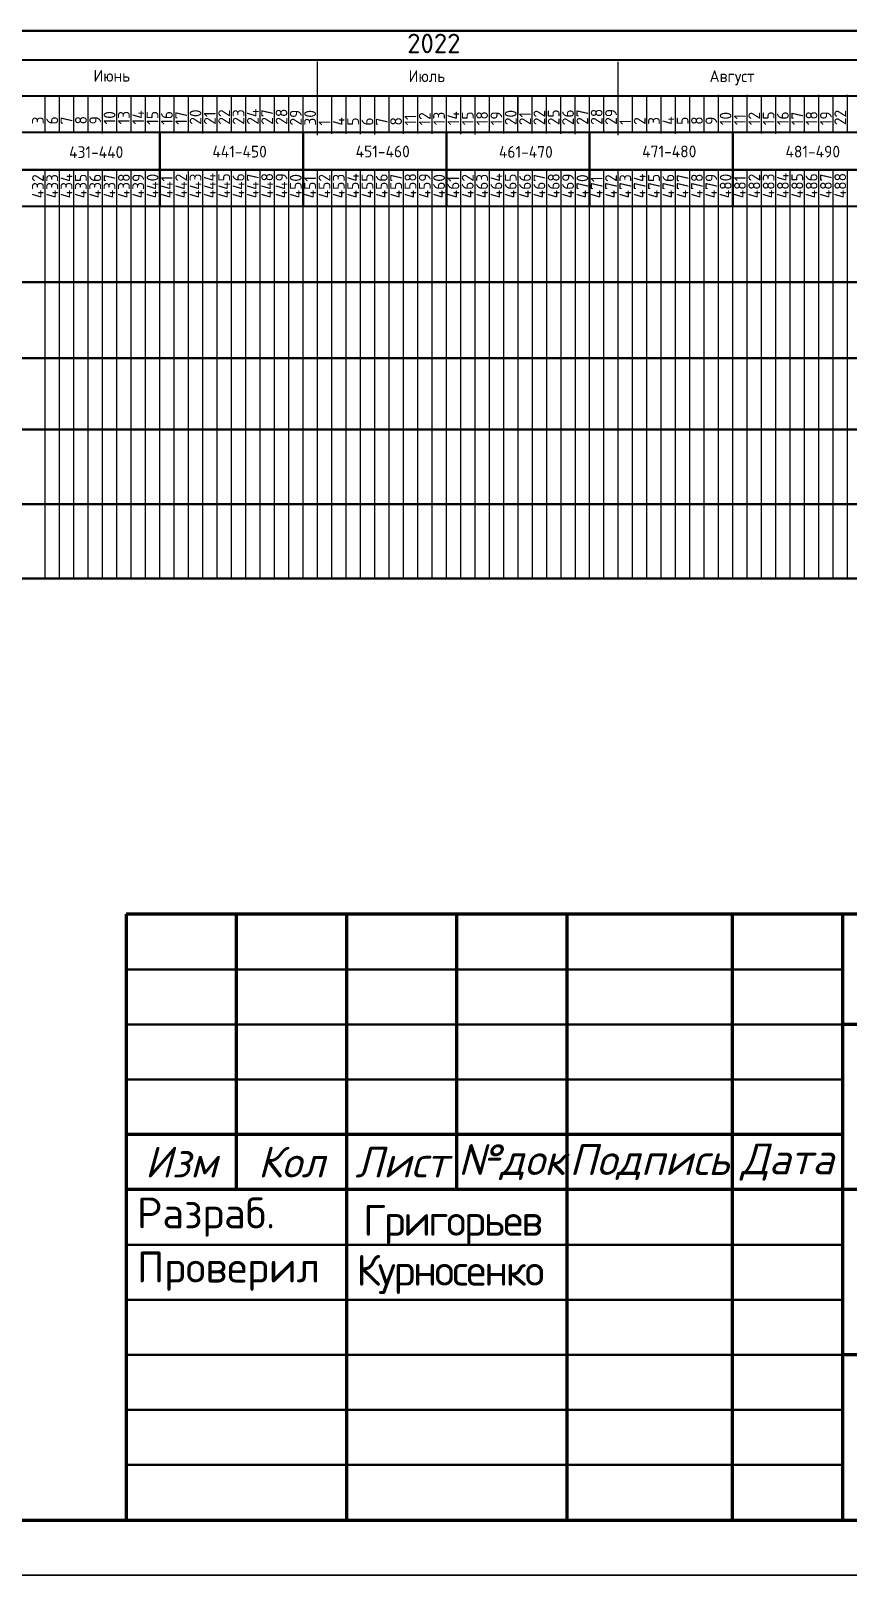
# Model space of a CAD drawing. Header units: millimetres. Extents: x -782 to 10910, y 3841 to 9763.
# Drawn here: x 3817.3 to 3891.4, y 8032.5 to 8172.7 of the extents above; entities that cross this region are included whole.
import ezdxf

# ---------------------------------------------------------------- set-up
doc = ezdxf.new("R2010")
doc.units = ezdxf.units.MM
doc.layers.add('1STAIR2D', color=30, linetype='Continuous')
doc.layers.add('A0-08', color=101, linetype='Continuous')
doc.layers.add('Штампы&Таблицы', color=1, linetype='Continuous', lineweight=70)
doc.styles.add('GOST-2.304_Type-B', font='GOST_Common.ttf')
doc.styles.add('Isocpeur', font='isocpeur.ttf')
doc.styles.get("Standard").update_dxf_attribs({"font": 'isocpeur.ttf'})

msp = doc.modelspace()

# ---------------------------------------------------------------- linework, layer by layer
at = {"lineweight": -3}
for p, q in [((3843.279557, 8163.247725), (3843.279557, 8169.929207)), ((3870.580271, 8163.241307), (3870.580271, 8169.922788)), ((3818.578901, 8163.488609), (3818.579682, 8166.808277)), ((3818.578903, 8163.493094), (3818.579683, 8166.812763)), ((3825.078838, 8163.506339), (3825.078775, 8166.832865)), ((3825.07884, 8163.510824), (3825.078777, 8166.837351)), ((3826.378839, 8163.519552), (3826.379619, 8166.83922)), ((3827.678839, 8163.488781), (3827.679619, 8166.80845)), ((3827.67884, 8163.510824), (3827.67962, 8166.830493)), ((3834.178776, 8163.506511), (3834.178712, 8166.833038)), ((3834.178777, 8163.528554), (3834.178714, 8166.855081)), ((3836.778776, 8163.506511), (3836.779556, 8166.82618)), ((3836.778777, 8163.528554), (3836.779557, 8166.848223)), ((3839.378776, 8163.488954), (3839.379556, 8166.808622)), ((3840.678777, 8163.507719), (3840.679557, 8166.827387)), ((3843.278714, 8163.546284), (3843.278651, 8166.872811)), ((3843.278777, 8163.415446), (3843.279557, 8166.735115)), ((3845.878714, 8163.528726), (3845.879495, 8166.848395)), ((3849.778714, 8163.433176), (3849.778651, 8166.759703)), ((3852.378651, 8163.546456), (3852.378588, 8166.872983)), ((3852.378714, 8163.415619), (3852.379495, 8166.735287)), ((3854.978651, 8163.546456), (3854.979432, 8166.866125)), ((3858.878651, 8163.433349), (3858.878588, 8166.759875)), ((3861.478588, 8163.564186), (3861.478525, 8166.890713)), ((3861.478651, 8163.433349), (3861.479432, 8166.753017)), ((3864.078588, 8163.564186), (3864.079368, 8166.883855)), ((3865.378651, 8163.446389), (3865.379432, 8166.766058)), ((3867.978588, 8163.451078), (3867.978525, 8166.777605)), ((3870.578525, 8163.581916), (3870.578462, 8166.908443)), ((3870.578588, 8163.451078), (3870.579368, 8166.770747)), ((3873.178525, 8163.564359), (3873.179306, 8166.884028)), ((3877.078525, 8163.468808), (3877.078462, 8166.795335)), ((3878.378525, 8163.482022), (3878.379306, 8166.80169)), ((3879.678462, 8163.582089), (3879.678399, 8166.908616)), ((3879.678525, 8163.451251), (3879.679306, 8166.77092)), ((3882.278462, 8163.582089), (3882.279243, 8166.901757)), ((3886.178462, 8163.468981), (3886.178399, 8166.795508)), ((3888.778399, 8163.599819), (3888.778336, 8166.926346)), ((3888.778462, 8163.468981), (3888.779243, 8166.78865)), ((3891.378399, 8163.599819), (3891.37918, 8166.919487)), ((3891.378463, 8163.451423), (3891.379243, 8166.771092))]:
    msp.add_line(p, q, dxfattribs=at)
at = {"lineweight": 25}
for p, q in [((3819.878901, 8163.457838), (3819.878901, 8166.78202)), ((3819.878903, 8163.462323), (3819.878903, 8166.786506)), ((3821.178901, 8163.457838), (3821.178901, 8166.78202)), ((3821.178903, 8163.462323), (3821.178903, 8166.786506)), ((3822.478901, 8163.427067), (3822.478901, 8166.751249)), ((3822.478903, 8163.431553), (3822.478903, 8166.755735)), ((3823.778901, 8163.396297), (3823.778901, 8166.720479)), ((3823.778903, 8163.400782), (3823.778903, 8166.724964)), ((3826.378839, 8163.45801), (3826.378839, 8166.782193)), ((3826.37884, 8163.480053), (3826.37884, 8166.804236)), ((3828.978839, 8163.45801), (3828.978839, 8166.782193)), ((3828.97884, 8163.480053), (3828.97884, 8166.804236)), ((3830.278839, 8163.45801), (3830.278839, 8166.782193)), ((3830.27884, 8163.480053), (3830.27884, 8166.804236)), ((3831.578839, 8163.42724), (3831.578839, 8166.751422)), ((3831.57884, 8163.449283), (3831.57884, 8166.773465)), ((3832.878839, 8163.396469), (3832.878839, 8166.720651)), ((3832.87884, 8163.418512), (3832.87884, 8166.742694)), ((3835.478776, 8163.47574), (3835.478776, 8166.799923)), ((3835.478777, 8163.497783), (3835.478777, 8166.821965)), ((3838.078776, 8163.47574), (3838.078776, 8166.799923)), ((3838.078777, 8163.497783), (3838.078777, 8166.821965)), ((3839.378776, 8163.47574), (3839.378776, 8166.799923)), ((3839.378777, 8163.497783), (3839.378777, 8166.821965)), ((3839.378777, 8163.476948), (3839.378777, 8166.80113)), ((3840.678776, 8163.44497), (3840.678776, 8166.769152)), ((3840.678777, 8163.467013), (3840.678777, 8166.791195)), ((3841.978777, 8163.436242), (3841.978777, 8166.760424)), ((3841.978777, 8163.384675), (3841.978777, 8166.708858)), ((3844.578714, 8163.497956), (3844.578714, 8166.822138)), ((3844.578777, 8163.384675), (3844.578777, 8166.708858)), ((3845.878777, 8163.384675), (3845.878777, 8166.708858)), ((3847.178714, 8163.497956), (3847.178714, 8166.822138)), ((3847.178777, 8163.353905), (3847.178777, 8166.678087)), ((3848.478714, 8163.497956), (3848.478714, 8166.822138)), ((3848.478777, 8163.323134), (3848.478777, 8166.647316)), ((3849.778714, 8163.467185), (3849.778714, 8166.791367)), ((3851.078714, 8163.436414), (3851.078714, 8166.760597)), ((3851.078714, 8163.384848), (3851.078714, 8166.70903)), ((3853.678651, 8163.515686), (3853.678651, 8166.839868)), ((3853.678714, 8163.384848), (3853.678714, 8166.70903)), ((3854.978714, 8163.384848), (3854.978714, 8166.70903)), ((3856.278651, 8163.515686), (3856.278651, 8166.839868)), ((3856.278714, 8163.354077), (3856.278714, 8166.678259)), ((3857.578651, 8163.515686), (3857.578651, 8166.839868)), ((3857.578714, 8163.323307), (3857.578714, 8166.647489)), ((3858.878651, 8163.484915), (3858.878651, 8166.809097)), ((3860.178651, 8163.454144), (3860.178651, 8166.778327)), ((3860.178651, 8163.402578), (3860.178651, 8166.72676)), ((3862.778588, 8163.533416), (3862.778588, 8166.857598)), ((3862.778651, 8163.402578), (3862.778651, 8166.72676)), ((3864.078651, 8163.402578), (3864.078651, 8166.72676)), ((3865.378588, 8163.533416), (3865.378588, 8166.857598)), ((3865.378651, 8163.371807), (3865.378651, 8166.695989)), ((3866.678588, 8163.533416), (3866.678588, 8166.857598)), ((3866.678651, 8163.341037), (3866.678651, 8166.665219)), ((3867.978588, 8163.502645), (3867.978588, 8166.826827)), ((3869.278588, 8163.471874), (3869.278588, 8166.796057)), ((3869.278588, 8163.420308), (3869.278588, 8166.74449)), ((3871.878525, 8163.533588), (3871.878525, 8166.85777)), ((3871.878588, 8163.420308), (3871.878588, 8166.74449)), ((3873.178588, 8163.420308), (3873.178588, 8166.74449)), ((3874.478525, 8163.533588), (3874.478525, 8166.85777)), ((3874.478588, 8163.389537), (3874.478588, 8166.713719)), ((3875.778525, 8163.533588), (3875.778525, 8166.85777)), ((3875.778588, 8163.358766), (3875.778588, 8166.682949)), ((3877.078525, 8163.502818), (3877.078525, 8166.827)), ((3878.378525, 8163.472047), (3878.378525, 8166.796229)), ((3878.378525, 8163.42048), (3878.378525, 8166.744663)), ((3880.978462, 8163.551318), (3880.978462, 8166.8755)), ((3880.978525, 8163.42048), (3880.978525, 8166.744663)), ((3882.278525, 8163.42048), (3882.278525, 8166.744663)), ((3883.578462, 8163.551318), (3883.578462, 8166.8755)), ((3883.578525, 8163.38971), (3883.578525, 8166.713892)), ((3884.878462, 8163.551318), (3884.878462, 8166.8755)), ((3884.878525, 8163.358939), (3884.878525, 8166.683121)), ((3886.178462, 8163.520547), (3886.178462, 8166.84473)), ((3887.478462, 8163.489777), (3887.478462, 8166.813959)), ((3887.478462, 8163.43821), (3887.478462, 8166.762392)), ((3890.078399, 8163.569048), (3890.078399, 8166.89323)), ((3890.078462, 8163.43821), (3890.078462, 8166.762392)), ((3891.378399, 8163.538277), (3891.378399, 8166.86246)), ((3891.378462, 8163.43821), (3891.378462, 8166.762392)), ((3818.581601, 8122.990218), (3818.581601, 8160.106649)), ((3818.581602, 8156.797852), (3818.581602, 8160.13742)), ((3819.881601, 8122.990223), (3819.881601, 8160.106649)), ((3819.881602, 8156.797852), (3819.881602, 8160.122034)), ((3819.881602, 8156.797852), (3819.881602, 8160.122034)), ((3821.181601, 8122.990228), (3821.181601, 8160.106649)), ((3821.181602, 8156.797852), (3821.181602, 8160.122034)), ((3821.181602, 8156.797852), (3821.181602, 8160.122034)), ((3822.481601, 8122.990233), (3822.481601, 8160.106649)), ((3822.481602, 8156.797852), (3822.481602, 8160.13742)), ((3823.781601, 8122.990237), (3823.781601, 8160.106649)), ((3823.781602, 8156.782467), (3823.781602, 8160.106649)), ((3823.781602, 8156.782467), (3823.781602, 8160.106649)), ((3825.081601, 8122.990242), (3825.081601, 8160.106649)), ((3825.081602, 8156.782467), (3825.081602, 8160.106649)), ((3825.081602, 8156.782467), (3825.081602, 8160.106649)), ((3826.381601, 8122.990247), (3826.381601, 8160.106649)), ((3826.381602, 8156.782467), (3826.381602, 8160.122034)), ((3827.681601, 8122.990252), (3827.681601, 8160.106649)), ((3827.681602, 8156.797852), (3827.681602, 8160.122034)), ((3827.681602, 8156.797852), (3827.681602, 8160.122034)), ((3828.981601, 8122.990257), (3828.981601, 8160.106649)), ((3828.981602, 8156.797852), (3828.981602, 8160.122034)), ((3828.981602, 8156.797852), (3828.981602, 8160.122034)), ((3830.281601, 8122.990261), (3830.281601, 8160.106649)), ((3830.281602, 8156.797852), (3830.281602, 8160.13742)), ((3831.581601, 8122.990266), (3831.581601, 8160.106649)), ((3831.581602, 8156.797852), (3831.581602, 8160.122034)), ((3831.581602, 8156.797852), (3831.581602, 8160.122034)), ((3832.881601, 8122.990271), (3832.881601, 8160.106649)), ((3832.881602, 8156.797852), (3832.881602, 8160.122034)), ((3832.881602, 8156.797852), (3832.881602, 8160.122034)), ((3834.181601, 8122.990276), (3834.181601, 8160.106649)), ((3834.181602, 8156.797852), (3834.181602, 8160.13742)), ((3835.481601, 8122.990281), (3835.481601, 8160.106649)), ((3835.481602, 8156.797852), (3835.481602, 8160.122034)), ((3835.481602, 8156.797852), (3835.481602, 8160.122034)), ((3836.781601, 8122.990286), (3836.781601, 8160.106649)), ((3836.781602, 8156.797852), (3836.781602, 8160.122034)), ((3836.781602, 8156.797852), (3836.781602, 8160.122034)), ((3838.081601, 8122.99029), (3838.081601, 8160.106649)), ((3838.081602, 8156.797852), (3838.081602, 8160.13742)), ((3839.381601, 8122.990295), (3839.381601, 8160.106649)), ((3839.381602, 8156.797852), (3839.381602, 8160.122034)), ((3839.381602, 8156.797852), (3839.381602, 8160.122034)), ((3840.681601, 8122.9903), (3840.681601, 8160.106649)), ((3840.681602, 8156.797852), (3840.681602, 8160.122034)), ((3840.681602, 8156.797852), (3840.681602, 8160.122034)), ((3841.981601, 8122.990305), (3841.981601, 8160.106649)), ((3841.981602, 8156.797852), (3841.981602, 8160.13742)), ((3843.281601, 8122.99031), (3843.281601, 8160.106649)), ((3843.281602, 8156.782467), (3843.281602, 8160.106649)), ((3843.281602, 8156.782467), (3843.281602, 8160.106649)), ((3844.581601, 8122.990314), (3844.581601, 8160.106649)), ((3844.581602, 8156.782467), (3844.581602, 8160.106649)), ((3844.581602, 8156.782467), (3844.581602, 8160.106649)), ((3845.881601, 8122.990319), (3845.881601, 8160.106649)), ((3845.881602, 8156.782467), (3845.881602, 8160.122034)), ((3847.181601, 8122.990324), (3847.181601, 8160.106649)), ((3847.181602, 8156.767082), (3847.181602, 8160.091264)), ((3847.181602, 8156.767082), (3847.181602, 8160.091264)), ((3848.481601, 8122.990329), (3848.481601, 8160.106649)), ((3848.481602, 8156.767082), (3848.481602, 8160.091264)), ((3848.481602, 8156.767082), (3848.481602, 8160.091264)), ((3849.781601, 8122.990334), (3849.781601, 8160.106649)), ((3849.781602, 8156.767082), (3849.781602, 8160.106649)), ((3851.081601, 8122.990339), (3851.081601, 8160.106649)), ((3851.081602, 8156.782467), (3851.081602, 8160.106649)), ((3851.081602, 8156.782467), (3851.081602, 8160.106649)), ((3852.381601, 8122.990343), (3852.381601, 8160.106649)), ((3852.381602, 8156.782467), (3852.381602, 8160.106649)), ((3852.381602, 8156.782467), (3852.381602, 8160.106649)), ((3853.681601, 8122.990348), (3853.681601, 8160.106649)), ((3853.681602, 8156.782467), (3853.681602, 8160.122034)), ((3854.981601, 8122.990353), (3854.981601, 8160.106649)), ((3854.981602, 8156.782467), (3854.981602, 8160.106649)), ((3854.981602, 8156.782467), (3854.981602, 8160.106649)), ((3856.281601, 8122.990358), (3856.281601, 8160.106649)), ((3856.281602, 8156.782467), (3856.281602, 8160.106649)), ((3856.281602, 8156.782467), (3856.281602, 8160.106649)), ((3857.581601, 8122.990363), (3857.581601, 8160.106649)), ((3857.581602, 8156.782467), (3857.581602, 8160.122034)), ((3858.881601, 8122.990367), (3858.881601, 8160.106649)), ((3858.881602, 8156.782467), (3858.881602, 8160.106649)), ((3858.881602, 8156.782467), (3858.881602, 8160.106649)), ((3860.181601, 8122.990372), (3860.181601, 8160.106649)), ((3860.181602, 8156.782467), (3860.181602, 8160.106649)), ((3860.181602, 8156.782467), (3860.181602, 8160.106649)), ((3861.481601, 8122.990377), (3861.481601, 8160.106649)), ((3861.481602, 8156.782467), (3861.481602, 8160.122034)), ((3862.781601, 8122.990382), (3862.781601, 8160.106649)), ((3862.781602, 8156.782467), (3862.781602, 8160.106649)), ((3862.781602, 8156.782467), (3862.781602, 8160.106649)), ((3864.081601, 8122.990387), (3864.081601, 8160.106649)), ((3864.081602, 8156.782467), (3864.081602, 8160.106649)), ((3864.081602, 8156.782467), (3864.081602, 8160.106649)), ((3865.381601, 8122.990392), (3865.381601, 8160.106649)), ((3865.381602, 8156.782467), (3865.381602, 8160.122034)), ((3866.681601, 8122.990396), (3866.681601, 8160.106649)), ((3866.681602, 8156.767082), (3866.681602, 8160.091264)), ((3866.681602, 8156.767082), (3866.681602, 8160.091264)), ((3867.981601, 8122.990401), (3867.981601, 8160.106649)), ((3867.981602, 8156.767082), (3867.981602, 8160.091264)), ((3867.981602, 8156.767082), (3867.981602, 8160.091264)), ((3869.281601, 8122.990406), (3869.281601, 8160.106649)), ((3869.281602, 8156.767082), (3869.281602, 8160.106649)), ((3870.581601, 8122.990411), (3870.581601, 8160.106649)), ((3870.581602, 8156.751696), (3870.581602, 8160.075878)), ((3870.581602, 8156.751696), (3870.581602, 8160.075878)), ((3871.881601, 8122.990416), (3871.881601, 8160.106649)), ((3871.881602, 8156.751696), (3871.881602, 8160.075878)), ((3871.881602, 8156.751696), (3871.881602, 8160.075878)), ((3873.181601, 8122.99042), (3873.181601, 8160.106649)), ((3873.181602, 8156.751696), (3873.181602, 8160.091264)), ((3874.481601, 8122.990425), (3874.481601, 8160.106649)), ((3874.481602, 8156.767082), (3874.481602, 8160.091264)), ((3874.481602, 8156.767082), (3874.481602, 8160.091264)), ((3875.781601, 8122.99043), (3875.781601, 8160.106649)), ((3875.781602, 8156.767082), (3875.781602, 8160.091264)), ((3875.781602, 8156.767082), (3875.781602, 8160.091264)), ((3877.081601, 8122.990435), (3877.081601, 8160.106649)), ((3877.081602, 8156.767082), (3877.081602, 8160.106649)), ((3878.381601, 8122.99044), (3878.381601, 8160.106649)), ((3878.381602, 8156.767082), (3878.381602, 8160.091264)), ((3878.381602, 8156.767082), (3878.381602, 8160.091264)), ((3879.681601, 8122.990445), (3879.681601, 8160.106649)), ((3879.681602, 8156.767082), (3879.681602, 8160.091264)), ((3879.681602, 8156.767082), (3879.681602, 8160.091264)), ((3880.981601, 8122.990449), (3880.981601, 8160.106649)), ((3880.981602, 8156.767082), (3880.981602, 8160.106649)), ((3882.281601, 8122.990454), (3882.281601, 8160.106649)), ((3882.281602, 8156.767082), (3882.281602, 8160.091264)), ((3882.281602, 8156.767082), (3882.281602, 8160.091264)), ((3883.581601, 8122.990459), (3883.581601, 8160.106649)), ((3883.581602, 8156.767082), (3883.581602, 8160.091264)), ((3883.581602, 8156.767082), (3883.581602, 8160.091264)), ((3884.881601, 8122.990464), (3884.881601, 8160.106649)), ((3884.881602, 8156.767082), (3884.881602, 8160.106649)), ((3886.181601, 8122.990469), (3886.181601, 8160.106649)), ((3886.181602, 8156.767082), (3886.181602, 8160.091264)), ((3886.181602, 8156.767082), (3886.181602, 8160.091264)), ((3887.481601, 8122.990473), (3887.481601, 8160.106649)), ((3887.481602, 8156.767082), (3887.481602, 8160.091264)), ((3887.481602, 8156.767082), (3887.481602, 8160.091264)), ((3888.781601, 8122.990478), (3888.781601, 8160.106649)), ((3888.781602, 8156.767082), (3888.781602, 8160.106649)), ((3890.081601, 8122.990483), (3890.081601, 8160.106649)), ((3890.081602, 8156.797852), (3890.081602, 8160.122034)), ((3890.081602, 8156.797852), (3890.081602, 8160.122034)), ((3891.381601, 8122.990488), (3891.381601, 8160.106649)), ((3891.381602, 8156.797852), (3891.381602, 8160.122034)), ((3891.381602, 8156.797852), (3891.381602, 8160.122034))]:
    msp.add_line(p, q, dxfattribs=at)
at = {"lineweight": 50}
for p, q in [((3828.981602, 8156.782467), (3828.981602, 8163.415446)), ((3828.981602, 8156.774774), (3828.981602, 8163.407753)), ((3841.981602, 8156.782467), (3841.981602, 8163.415446)), ((3854.981602, 8156.782467), (3854.981602, 8163.415446)), ((3867.981602, 8156.805545), (3867.981602, 8163.438524)), ((3880.981602, 8156.774774), (3880.981602, 8163.407753)), ((3207.26283, 8149.911071), (3997.981602, 8149.911071)), ((3207.262799, 8143.008905), (3997.981601, 8143.012144)), ((3207.26283, 8136.518067), (3997.981601, 8136.521306)), ((3207.26283, 8129.75301), (3997.981727, 8129.75594)), ((3207.26283, 8122.987953), (3997.981602, 8122.990883)), ((3207.26283, 8122.987953), (3997.981602, 8122.990883))]:
    msp.add_line(p, q, dxfattribs=at)
at = {"layer": '1STAIR2D', "color": 7, "lineweight": 100}
for p, q in [((4010.912801, 8092.512194), (3825.912801, 8092.512194)), ((3825.912801, 8092.512194), (3825.912801, 8037.512194)), ((3835.912801, 8092.512194), (3835.912801, 8067.512194)), ((3845.9128, 8092.512195), (3845.9128, 8037.512195)), ((3855.912801, 8092.512194), (3855.912801, 8067.512194)), ((3865.9128, 8092.512195), (3865.9128, 8037.512195)), ((3880.9128, 8092.512195), (3880.9128, 8037.512195)), ((3890.912801, 8092.512194), (3890.912801, 8037.512194)), ((4010.9128, 8082.512194), (3890.9128, 8082.512194)), ((3890.912799, 8072.512194), (3825.912799, 8072.512194)), ((3890.912799, 8067.512194), (3825.912799, 8067.512194)), ((4010.912801, 8067.512194), (3890.912801, 8067.512194)), ((4010.9128, 8052.512194), (3890.9128, 8052.512194))]:
    msp.add_line(p, q, dxfattribs=at)
at = {"layer": '1STAIR2D', "color": 7, "lineweight": 50}
for p, q in [((3890.912801, 8087.512194), (3825.912801, 8087.512194)), ((3890.912801, 8082.512194), (3825.912801, 8082.512194)), ((3890.912799, 8077.512194), (3825.912799, 8077.512194)), ((3890.912799, 8062.512194), (3825.912799, 8062.512194)), ((3890.912799, 8057.512194), (3825.912799, 8057.512194)), ((3890.912799, 8052.512194), (3825.912799, 8052.512194)), ((3890.912799, 8047.512194), (3825.912799, 8047.512194)), ((3890.912799, 8042.512194), (3825.912799, 8042.512194))]:
    msp.add_line(p, q, dxfattribs=at)
at = {"layer": '1STAIR2D', "color": 7}
msp.add_line((3825.912801, 8087.512194), (3825.912801, 8087.512194), dxfattribs=at)
at = {"layer": '1STAIR2D', "color": 0, "lineweight": 100}
msp.add_line((3195.912801, 8037.512194), (4010.912801, 8037.512194), dxfattribs=at)
at = {"layer": '1STAIR2D', "color": 0}
msp.add_line((3175.912801, 8032.512194), (4015.912801, 8032.512194), dxfattribs=at)
at = {"layer": 'A0-08', "color": 0, "lineweight": 40}
for p, q in [((3256.981602, 8172.718009), (3997.981602, 8172.718009)), ((3256.981602, 8172.718009), (3997.981602, 8172.718009)), ((3281.548042, 8172.718009), (3997.981602, 8172.718009)), ((3310.466996, 8172.718009), (3997.981602, 8172.718009)), ((3997.981602, 8172.718009), (3548.807486, 8172.718009)), ((3256.981602, 8170.096928), (3997.981602, 8170.096928)), ((3256.983574, 8166.827387), (3997.983574, 8166.827387)), ((3256.982794, 8163.507719), (3997.982794, 8163.507719)), ((3256.981602, 8160.106649), (3997.981602, 8160.106649)), ((3351.264168, 8160.106649), (3997.981602, 8160.122034)), ((3256.981602, 8156.813238), (3997.981602, 8156.813238))]:
    msp.add_line(p, q, dxfattribs=at)
at = {"layer": 'A0-08', "color": 0, "lineweight": 25}
for p, q in [((3858.878033, 8156.813238), (3870.847841, 8156.813238)), ((3858.878033, 8156.797852), (3870.847841, 8156.797852))]:
    msp.add_line(p, q, dxfattribs=at)
at = {"layer": 'Штампы&Таблицы', "color": 0, "lineweight": 25}
msp.add_line((4015.912948, 8032.512377), (3174.912948, 8032.512377), dxfattribs=at)

# ---------------------------------------------------------------- texts
msp.add_text('2022', height=1.7683557).set_placement((3851.42435, 8170.692041))
at = {"layer": '1STAIR2D', "color": 7, "char_height": 2.8, "style": 'Isocpeur'}
for s, insert, width, attachment_point in [('{\\fISOCPEUR|b0|i1|c204|p34;Подпись}', (3873.4128, 8070.012194), 15, 5), ('{\\fISOCPEUR|b0|i1|c204|p34;Дата}', (3885.9128, 8070.012194), 10.00000096, 5), ('{\\fISOCPEUR|b0|i1|c204|p34;Изм}', (3830.912801, 8070.012194), 10, 5), ('{\\fISOCPEUR|b0|i1|c204|p34;Кол}', (3840.9128, 8070.012194), 9.99999904, 5), ('{\\fISOCPEUR|b0|i1|c204|p34;Лист}', (3850.9128, 8070.012194), 10.00000096, 5), ('{\\fISOCPEUR|b0|i1|c204|p34;№док}', (3860.9128, 8070.012194), 9.99999904, 5), ('Разраб.', (3826.902715, 8065.012194), 19.01008492, 4), ('{\\T0.9;Григорьев}', (3847.428322, 8064.344063), 20.01008492, 4), ('Проверил', (3826.902713, 8060.098872), 19.01008643, 4), ('{\\T0.9;Курносенко}', (3846.826747, 8059.813307), 20.01008492, 4)]:
    msp.add_mtext(s, dxfattribs=dict(at, insert=insert, width=width, attachment_point=attachment_point))
at = {"layer": 'A0-08', "color": 0, "lineweight": 25, "style": 'GOST-2.304_Type-B'}
for s, p in [('Июнь', (3822.954111, 8168.109479)), ('Июль', (3851.555419, 8168.07767)), ('Август', (3878.856132, 8168.071251)), ('431-440', (3820.746272, 8161.174985)), ('441-450', (3833.746272, 8161.221141)), ('451-460', (3846.746272, 8161.236527)), ('461-470', (3859.746272, 8161.190371)), ('471-480', (3872.746272, 8161.236527)), ('481-490', (3885.746272, 8161.221141))]:
    msp.add_text(s, height=1.0687328, dxfattribs=at).set_placement(p)
for s, height, p in [('24', 1.0687328, (3837.952082, 8164.193463)), ('3', 1.068733, (3818.452144, 8164.224061)), ('6', 1.068733, (3819.752144, 8164.224061)), ('7', 1.068733, (3821.052144, 8164.224061)), ('8', 1.068733, (3822.352144, 8164.224061)), ('9', 1.068733, (3823.652144, 8164.224061)), ('10', 1.0687328, (3824.952144, 8164.224061)), ('13', 1.0687328, (3826.252144, 8164.224061)), ('14', 1.0687328, (3827.552144, 8164.224061)), ('15', 1.0687328, (3828.852082, 8164.193463)), ('16', 1.0687328, (3830.152082, 8164.193463)), ('17', 1.0687328, (3831.452082, 8164.193463)), ('20', 1.0687328, (3832.752082, 8164.193463)), ('21', 1.0687328, (3834.052082, 8164.193463)), ('22', 1.0687328, (3835.352082, 8164.193463)), ('23', 1.0687328, (3836.652082, 8164.193463)), ('27', 1.0687328, (3839.252082, 8164.193463)), ('28', 1.0687328, (3840.552082, 8164.193463)), ('29', 1.0687328, (3841.85202, 8164.120128)), ('30', 1.0687328, (3843.15202, 8164.120128)), ('1', 1.068733, (3844.45202, 8164.120128)), ('4', 1.068733, (3845.75202, 8164.120128)), ('5', 1.068733, (3847.05202, 8164.120128)), ('6', 1.068733, (3848.35202, 8164.120128)), ('7', 1.068733, (3849.65202, 8164.120128)), ('8', 1.068733, (3850.95202, 8164.120128)), ('11', 1.0687328, (3852.25202, 8164.120128)), ('12', 1.0687328, (3853.55202, 8164.120128)), ('13', 1.0687328, (3854.851957, 8164.150899)), ('14', 1.0687328, (3856.151957, 8164.150899)), ('15', 1.0687328, (3857.451957, 8164.150899)), ('18', 1.0687328, (3858.751957, 8164.150899)), ('19', 1.0687328, (3860.051957, 8164.150899)), ('20', 1.0687328, (3861.351957, 8164.150899)), ('21', 1.0687328, (3862.651957, 8164.150899)), ('22', 1.0687328, (3863.951957, 8164.150899)), ('25', 1.0687328, (3865.251957, 8164.150899)), ('26', 1.0687328, (3866.551957, 8164.150899)), ('27', 1.0687328, (3867.851831, 8164.186531)), ('28', 1.0687328, (3869.151831, 8164.186531)), ('29', 1.0687328, (3870.451831, 8164.186531)), ('1', 1.068733, (3871.751831, 8164.186531)), ('2', 1.068733, (3873.051831, 8164.186531)), ('3', 1.068733, (3874.351831, 8164.186531)), ('4', 1.068733, (3875.651831, 8164.186531)), ('5', 1.068733, (3876.951831, 8164.186531)), ('8', 1.068733, (3878.251831, 8164.186531)), ('9', 1.068733, (3879.551831, 8164.186531)), ('10', 1.0687328, (3880.851768, 8164.155933)), ('11', 1.0687328, (3882.151768, 8164.155933)), ('12', 1.0687328, (3883.451768, 8164.155933)), ('15', 1.0687328, (3884.751831, 8164.155933)), ('16', 1.0687328, (3886.051831, 8164.155933)), ('17', 1.0687328, (3887.351768, 8164.155933)), ('18', 1.0687328, (3888.651768, 8164.155933)), ('19', 1.0687328, (3889.951768, 8164.155933)), ('22', 1.0687328, (3891.251768, 8164.155933)), ('432', 1.0687328, (3818.454845, 8157.517919)), ('433', 1.0687328, (3819.754845, 8157.517919)), ('434', 1.0687328, (3821.054845, 8157.517919)), ('435', 1.0687328, (3822.354845, 8157.517919)), ('436', 1.0687328, (3823.654845, 8157.517919)), ('437', 1.0687328, (3824.954845, 8157.517919)), ('438', 1.0687328, (3826.254845, 8157.517919)), ('439', 1.0687328, (3827.554845, 8157.517919)), ('440', 1.0687328, (3828.854845, 8157.517919)), ('441', 1.0687328, (3830.154845, 8157.517919)), ('442', 1.0687328, (3831.454845, 8157.517919)), ('443', 1.0687328, (3832.754845, 8157.517919)), ('444', 1.0687328, (3834.054845, 8157.517919)), ('445', 1.0687328, (3835.354845, 8157.517919)), ('446', 1.0687328, (3836.654845, 8157.517919)), ('447', 1.0687328, (3837.954845, 8157.517919)), ('448', 1.0687328, (3839.254845, 8157.517919)), ('449', 1.0687328, (3840.554845, 8157.517919)), ('450', 1.0687328, (3841.854845, 8157.517919)), ('451', 1.0687328, (3843.154845, 8157.517919)), ('452', 1.0687328, (3844.454845, 8157.517919)), ('453', 1.0687328, (3845.754845, 8157.517919)), ('454', 1.0687328, (3847.054845, 8157.517919)), ('455', 1.0687328, (3848.354845, 8157.517919)), ('456', 1.0687328, (3849.654845, 8157.517919)), ('457', 1.0687328, (3850.954845, 8157.517919)), ('458', 1.0687328, (3852.254845, 8157.517919)), ('459', 1.0687328, (3853.554845, 8157.517919)), ('460', 1.0687328, (3854.854845, 8157.517919)), ('461', 1.0687328, (3856.154845, 8157.517919)), ('462', 1.0687328, (3857.454845, 8157.517919)), ('463', 1.0687328, (3858.754845, 8157.517919)), ('464', 1.0687328, (3860.054845, 8157.517919)), ('465', 1.0687328, (3861.354845, 8157.517919)), ('466', 1.0687328, (3862.654845, 8157.517919)), ('467', 1.0687328, (3863.954845, 8157.517919)), ('468', 1.0687328, (3865.254845, 8157.517919)), ('469', 1.0687328, (3866.554845, 8157.517919)), ('470', 1.0687328, (3867.854845, 8157.517919)), ('471', 1.0687328, (3869.154845, 8157.517919)), ('472', 1.0687328, (3870.454845, 8157.517919)), ('473', 1.0687328, (3871.754845, 8157.517919)), ('474', 1.0687328, (3873.054845, 8157.517919)), ('475', 1.0687328, (3874.354845, 8157.517919)), ('476', 1.0687328, (3875.654845, 8157.517919)), ('477', 1.0687328, (3876.954845, 8157.517919)), ('478', 1.0687328, (3878.254845, 8157.517919)), ('479', 1.0687328, (3879.554845, 8157.517919)), ('480', 1.0687328, (3880.854845, 8157.517919)), ('481', 1.0687328, (3882.154845, 8157.517919)), ('482', 1.0687328, (3883.454845, 8157.517919)), ('483', 1.0687328, (3884.754845, 8157.517919)), ('484', 1.0687328, (3886.054845, 8157.517919)), ('485', 1.0687328, (3887.354845, 8157.517919)), ('486', 1.0687328, (3888.654845, 8157.517919)), ('487', 1.0687328, (3889.954845, 8157.517919)), ('488', 1.0687328, (3891.254845, 8157.517919))]:
    msp.add_text(s, height=height, rotation=90, dxfattribs=at).set_placement(p)

doc.saveas('drawing.dxf')
